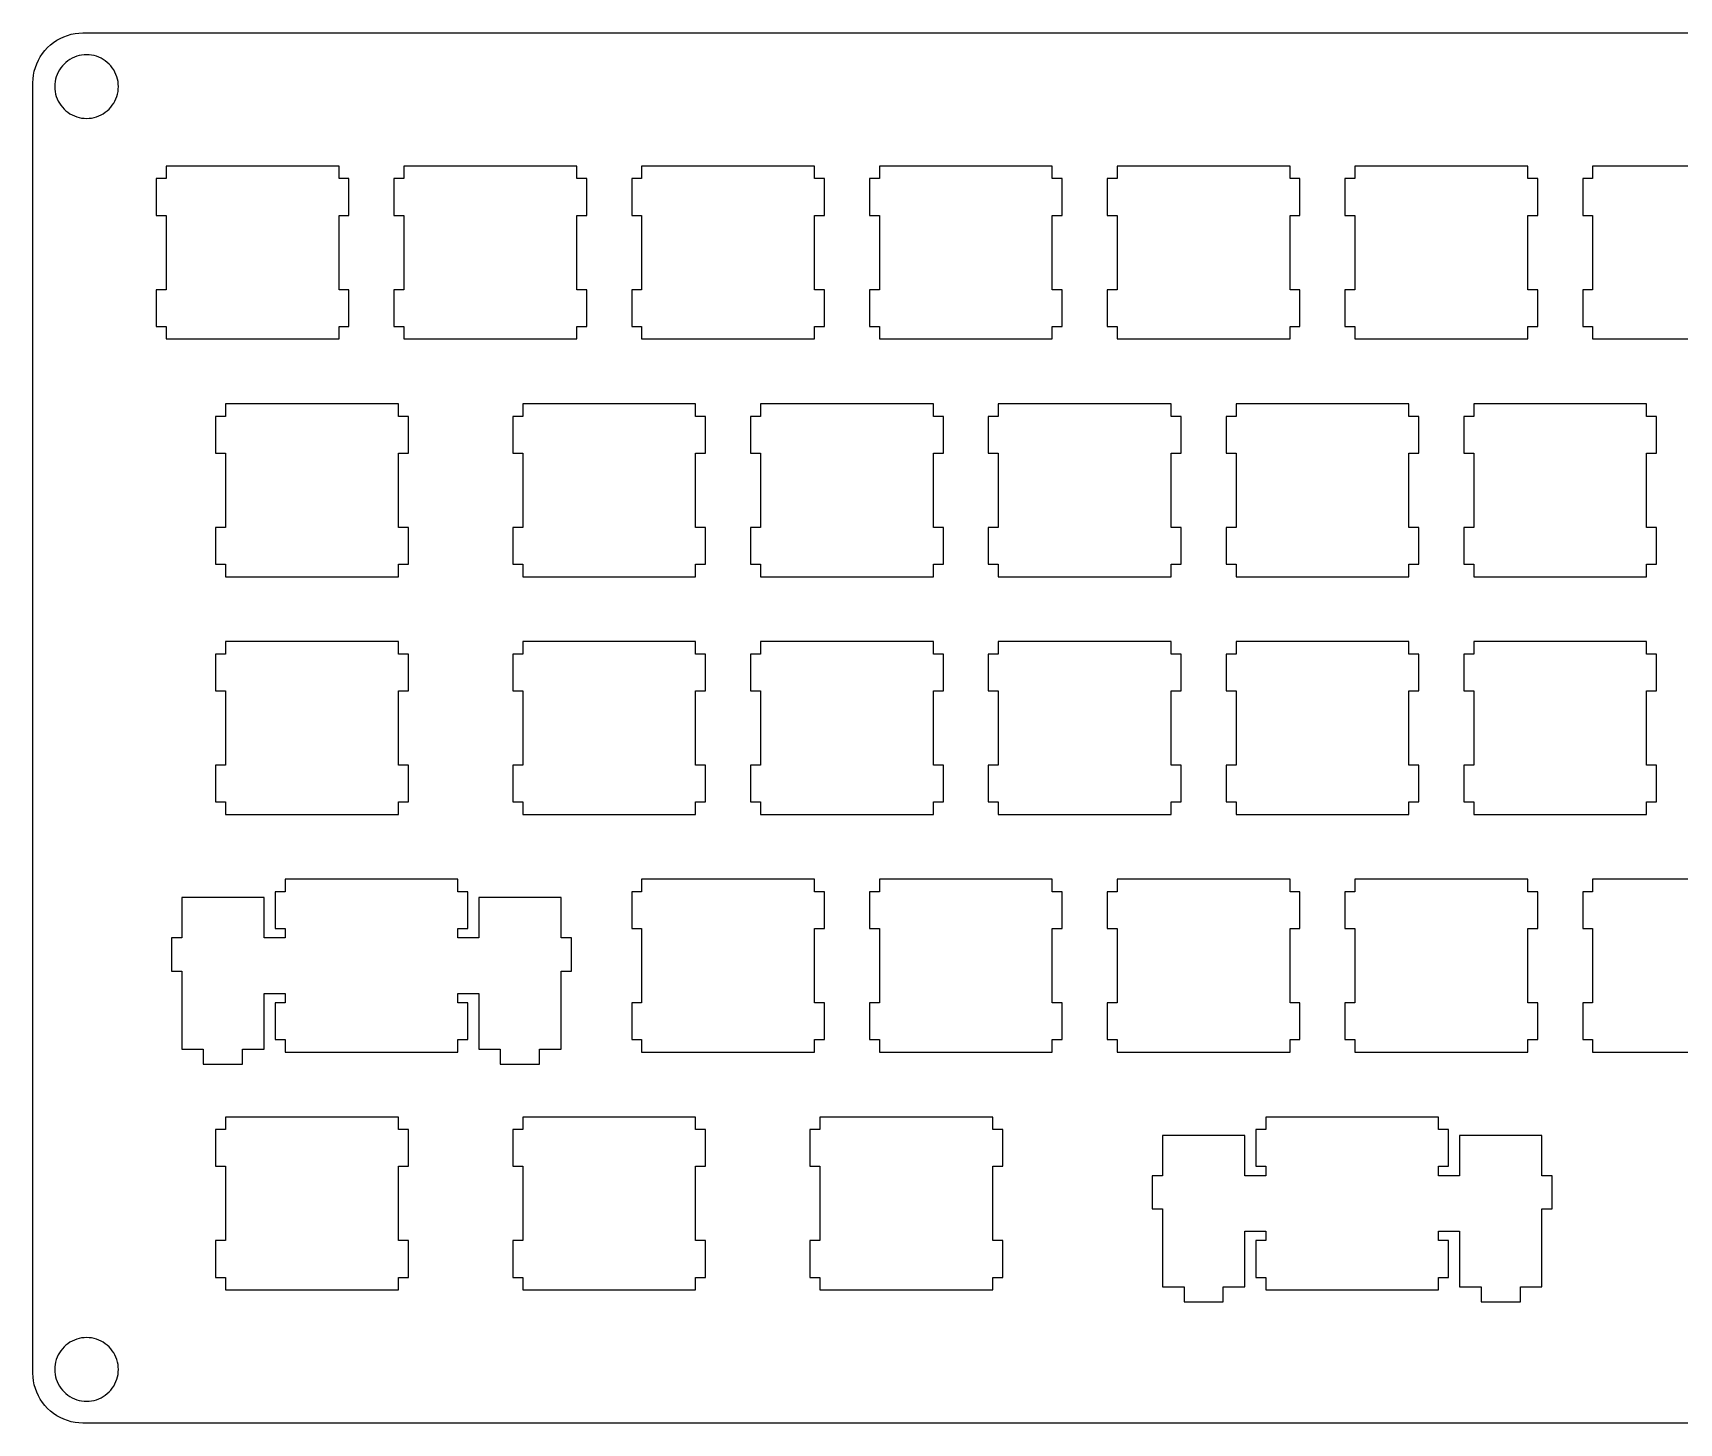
# Model space of a CAD drawing. Extents: x 0 to 264, y 0 to 112.
# Drawn here: x 0.1 to 132, y 0.1 to 111.5 of the extents above; entities that cross this region are included whole.
import ezdxf

# ---------------------------------------------------------------- set-up
doc = ezdxf.new("R2010")
doc.units = 0
doc.layers.get('0').update_dxf_attribs({"linetype": 'CONTINUOUS'})

msp = doc.modelspace()

# ---------------------------------------------------------------- linework, layer by layer
at = {"color": 0}
for p, q in [((1.74322, 110.736), (2.00504, 110.91)), ((2.00504, 110.91), (2.27928, 111.064)), ((2.27928, 111.064), (2.56315, 111.195)), ((2.56315, 111.195), (2.85805, 111.304)), ((2.85805, 111.304), (3.16122, 111.388)), ((3.16122, 111.388), (3.46852, 111.45)), ((3.46852, 111.45), (3.78135, 111.487)), ((3.78135, 111.487), (4.09416, 111.5)), ((4.09416, 111.5), (259.895, 111.499)), ((0.52917, 109.314), (0.68351, 109.589)), ((0.68351, 109.589), (0.85714, 109.85)), ((0.85714, 109.85), (1.05282, 110.097)), ((1.05282, 110.097), (1.26642, 110.327)), ((1.26642, 110.327), (1.49655, 110.541)), ((1.49655, 110.541), (1.74322, 110.736)), ((3.41753, 109.555), (3.23564, 109.472)), ((3.60634, 109.624), (3.41753, 109.555)), ((3.79924, 109.679), (3.60634, 109.624)), ((3.99493, 109.72), (3.79924, 109.679)), ((4.19336, 109.741), (3.99493, 109.72)), ((4.39318, 109.75), (4.19336, 109.741)), ((4.59437, 109.741), (4.39318, 109.75)), ((4.7928, 109.72), (4.59437, 109.741)), ((4.98849, 109.679), (4.7928, 109.72)), ((5.18142, 109.624), (4.98849, 109.679)), ((5.37023, 109.555), (5.18142, 109.624)), ((5.55212, 109.472), (5.37023, 109.555)), ((0.14332, 108.125), (0.20533, 108.432)), ((0.20533, 108.432), (0.28939, 108.736)), ((0.28939, 108.736), (0.39825, 109.031)), ((0.39825, 109.031), (0.52917, 109.314)), ((2.03812, 108.176), (1.96922, 107.987)), ((2.12218, 108.358), (2.03812, 108.176)), ((2.22002, 108.531), (2.12218, 108.358)), ((2.33026, 108.698), (2.22002, 108.531)), ((2.45429, 108.855), (2.33026, 108.698)), ((2.59071, 109.003), (2.45429, 108.855)), ((2.73816, 109.139), (2.59071, 109.003)), ((2.89526, 109.263), (2.73816, 109.139)), ((3.062, 109.373), (2.89526, 109.263)), ((3.23564, 109.472), (3.062, 109.373)), ((5.72576, 109.373), (5.55212, 109.472)), ((5.89248, 109.263), (5.72576, 109.373)), ((6.04957, 109.139), (5.89248, 109.263)), ((6.19704, 109.003), (6.04957, 109.139)), ((6.33208, 108.855), (6.19704, 109.003)), ((6.45612, 108.698), (6.33208, 108.855)), ((6.56773, 108.531), (6.45612, 108.698)), ((6.66556, 108.358), (6.56773, 108.531)), ((6.74963, 108.176), (6.66556, 108.358)), ((6.81852, 107.987), (6.74963, 108.176)), ((0.09371, 4.09829), (0.09508, 107.5)), ((0.09508, 107.5), (0.10611, 107.812)), ((0.10611, 107.812), (0.14332, 108.125)), ((1.85208, 107.4), (1.84381, 107.2)), ((1.84381, 107.2), (1.85208, 106.999)), ((1.87413, 107.599), (1.85208, 107.4)), ((1.85208, 106.999), (1.87413, 106.801)), ((1.91409, 107.794), (1.87413, 107.599)), ((1.96922, 107.987), (1.91409, 107.794)), ((6.87366, 107.794), (6.81852, 107.987)), ((6.91226, 107.599), (6.87366, 107.794)), ((6.93568, 107.4), (6.91226, 107.599)), ((6.91226, 106.801), (6.93568, 106.999)), ((6.94394, 107.2), (6.93568, 107.4)), ((6.93568, 106.999), (6.94394, 107.2)), ((1.87413, 106.801), (1.91409, 106.605)), ((1.91409, 106.605), (1.96922, 106.412)), ((1.96922, 106.412), (2.03812, 106.223)), ((2.03812, 106.223), (2.12218, 106.041)), ((2.12218, 106.041), (2.22002, 105.868)), ((2.22002, 105.868), (2.33026, 105.701)), ((2.33026, 105.701), (2.45429, 105.544)), ((2.45429, 105.544), (2.59071, 105.397)), ((6.19704, 105.397), (6.33208, 105.544)), ((6.33208, 105.544), (6.45612, 105.701)), ((6.45612, 105.701), (6.56773, 105.868)), ((6.56773, 105.868), (6.66556, 106.041)), ((6.66556, 106.041), (6.74963, 106.223)), ((6.74963, 106.223), (6.81852, 106.412)), ((6.81852, 106.412), (6.87366, 106.605)), ((6.87366, 106.605), (6.91226, 106.801)), ((2.59071, 105.397), (2.73816, 105.261)), ((2.73816, 105.261), (2.89526, 105.137)), ((2.89526, 105.137), (3.062, 105.026)), ((3.062, 105.026), (3.23564, 104.928)), ((3.23564, 104.928), (3.41753, 104.844)), ((3.41753, 104.844), (3.60634, 104.775)), ((3.60634, 104.775), (3.79924, 104.72)), ((3.79924, 104.72), (3.99493, 104.681)), ((3.99493, 104.681), (4.19336, 104.658)), ((4.19336, 104.658), (4.39318, 104.65)), ((4.39318, 104.65), (4.59437, 104.658)), ((4.59437, 104.658), (4.7928, 104.681)), ((4.7928, 104.681), (4.98849, 104.72)), ((4.98849, 104.72), (5.18142, 104.775)), ((5.18142, 104.775), (5.37023, 104.844)), ((5.37023, 104.844), (5.55212, 104.928)), ((5.55212, 104.928), (5.72576, 105.026)), ((5.72576, 105.026), (5.89248, 105.137)), ((5.89248, 105.137), (6.04957, 105.261)), ((6.04957, 105.261), (6.19704, 105.397)), ((10.7694, 100.824), (10.7694, 99.8238)), ((24.62, 100.824), (10.7694, 100.824)), ((24.62, 99.8238), (24.62, 100.824)), ((29.8194, 100.824), (29.8194, 99.8238)), ((43.67, 100.824), (29.8194, 100.824)), ((43.67, 99.8238), (43.67, 100.824)), ((48.8692, 100.824), (48.8692, 99.8238)), ((62.72, 100.824), (48.8692, 100.824)), ((62.72, 99.8238), (62.72, 100.824)), ((67.9192, 100.824), (67.9192, 99.8238)), ((81.77, 100.824), (67.9192, 100.824)), ((81.77, 99.8238), (81.77, 100.824)), ((86.9692, 100.824), (86.9692, 99.8238)), ((100.82, 100.824), (86.9692, 100.824)), ((100.82, 99.8238), (100.82, 100.824)), ((106.019, 100.824), (106.019, 99.8238)), ((119.869, 100.824), (106.019, 100.824)), ((119.869, 99.8238), (119.869, 100.824)), ((125.069, 100.824), (125.069, 99.8238)), ((138.92, 100.824), (125.069, 100.824)), ((10.7694, 99.8238), (9.9701, 99.8238)), ((9.9701, 99.8238), (9.9701, 96.8735)), ((25.4193, 99.8238), (24.62, 99.8238)), ((25.4193, 96.8735), (25.4193, 99.8238)), ((29.8194, 99.8238), (29.0201, 99.8238)), ((29.0201, 99.8238), (29.0201, 96.8735)), ((44.4694, 99.8238), (43.67, 99.8238)), ((44.4694, 96.8735), (44.4694, 99.8238)), ((48.8692, 99.8238), (48.0702, 99.8238)), ((48.0702, 99.8238), (48.0702, 96.8735)), ((63.5194, 99.8238), (62.72, 99.8238)), ((63.5194, 96.8735), (63.5194, 99.8238)), ((67.9192, 99.8238), (67.1202, 99.8238)), ((67.1202, 99.8238), (67.1202, 96.8735)), ((82.5694, 99.8238), (81.77, 99.8238)), ((82.5694, 96.8735), (82.5694, 99.8238)), ((86.9692, 99.8238), (86.1702, 99.8238)), ((86.1702, 99.8238), (86.1702, 96.8735)), ((101.619, 99.8238), (100.82, 99.8238)), ((101.619, 96.8735), (101.619, 99.8238)), ((106.019, 99.8238), (105.22, 99.8238)), ((105.22, 99.8238), (105.22, 96.8735)), ((120.669, 99.8238), (119.869, 99.8238)), ((120.669, 96.8735), (120.669, 99.8238)), ((125.069, 99.8238), (124.27, 99.8238)), ((124.27, 99.8238), (124.27, 96.8735)), ((9.9701, 96.8735), (10.7694, 96.8735)), ((10.7694, 96.8735), (10.7694, 90.9242)), ((24.62, 90.9242), (24.62, 96.8735)), ((24.62, 96.8735), (25.4193, 96.8735)), ((29.0201, 96.8735), (29.8194, 96.8735)), ((29.8194, 96.8735), (29.8194, 90.9242)), ((43.67, 90.9242), (43.67, 96.8735)), ((43.67, 96.8735), (44.4694, 96.8735)), ((48.0702, 96.8735), (48.8692, 96.8735)), ((48.8692, 96.8735), (48.8692, 90.9242)), ((62.72, 90.9242), (62.72, 96.8735)), ((62.72, 96.8735), (63.5194, 96.8735)), ((67.1202, 96.8735), (67.9192, 96.8735)), ((67.9192, 96.8735), (67.9192, 90.9242)), ((81.77, 90.9242), (81.77, 96.8735)), ((81.77, 96.8735), (82.5694, 96.8735)), ((86.1702, 96.8735), (86.9692, 96.8735)), ((86.9692, 96.8735), (86.9692, 90.9242)), ((100.82, 90.9242), (100.82, 96.8735)), ((100.82, 96.8735), (101.619, 96.8735)), ((105.22, 96.8735), (106.019, 96.8735)), ((106.019, 96.8735), (106.019, 90.9242)), ((119.869, 90.9242), (119.869, 96.8735)), ((119.869, 96.8735), (120.669, 96.8735)), ((124.27, 96.8735), (125.069, 96.8735)), ((125.069, 96.8735), (125.069, 90.9242)), ((10.7694, 90.9242), (9.9701, 90.9242)), ((9.9701, 90.9242), (9.9701, 87.974)), ((25.4193, 90.9242), (24.62, 90.9242)), ((25.4193, 87.974), (25.4193, 90.9242)), ((29.8194, 90.9242), (29.0201, 90.9242)), ((29.0201, 90.9242), (29.0201, 87.974)), ((44.4694, 90.9242), (43.67, 90.9242)), ((44.4694, 87.974), (44.4694, 90.9242)), ((48.8692, 90.9242), (48.0702, 90.9242)), ((48.0702, 90.9242), (48.0702, 87.974)), ((63.5194, 90.9242), (62.72, 90.9242)), ((63.5194, 87.974), (63.5194, 90.9242)), ((67.9192, 90.9242), (67.1202, 90.9242)), ((67.1202, 90.9242), (67.1202, 87.974)), ((82.5694, 90.9242), (81.77, 90.9242)), ((82.5694, 87.974), (82.5694, 90.9242)), ((86.9692, 90.9242), (86.1702, 90.9242)), ((86.1702, 90.9242), (86.1702, 87.974)), ((101.619, 90.9242), (100.82, 90.9242)), ((101.619, 87.974), (101.619, 90.9242)), ((106.019, 90.9242), (105.22, 90.9242)), ((105.22, 90.9242), (105.22, 87.974)), ((120.669, 90.9242), (119.869, 90.9242)), ((120.669, 87.974), (120.669, 90.9242)), ((125.069, 90.9242), (124.27, 90.9242)), ((124.27, 90.9242), (124.27, 87.974)), ((9.9701, 87.974), (10.7694, 87.974)), ((10.7694, 87.974), (10.7694, 86.9735)), ((24.62, 86.9735), (24.62, 87.974)), ((24.62, 87.974), (25.4193, 87.974)), ((29.0201, 87.974), (29.8194, 87.974)), ((29.8194, 87.974), (29.8194, 86.9735)), ((43.67, 86.9735), (43.67, 87.974)), ((43.67, 87.974), (44.4694, 87.974)), ((48.0702, 87.974), (48.8692, 87.974)), ((48.8692, 87.974), (48.8692, 86.9735)), ((62.72, 86.9735), (62.72, 87.974)), ((62.72, 87.974), (63.5194, 87.974)), ((67.1202, 87.974), (67.9192, 87.974)), ((67.9192, 87.974), (67.9192, 86.9735)), ((81.77, 86.9735), (81.77, 87.974)), ((81.77, 87.974), (82.5694, 87.974)), ((86.1702, 87.974), (86.9692, 87.974)), ((86.9692, 87.974), (86.9692, 86.9735)), ((100.82, 86.9735), (100.82, 87.974)), ((100.82, 87.974), (101.619, 87.974)), ((105.22, 87.974), (106.019, 87.974)), ((106.019, 87.974), (106.019, 86.9735)), ((119.869, 86.9735), (119.869, 87.974)), ((119.869, 87.974), (120.669, 87.974)), ((124.27, 87.974), (125.069, 87.974)), ((125.069, 87.974), (125.069, 86.9735)), ((10.7694, 86.9735), (24.62, 86.9735)), ((29.8194, 86.9735), (43.67, 86.9735)), ((48.8692, 86.9735), (62.72, 86.9735)), ((67.9192, 86.9735), (81.77, 86.9735)), ((86.9692, 86.9735), (100.82, 86.9735)), ((106.019, 86.9735), (119.869, 86.9735)), ((125.069, 86.9735), (138.92, 86.9735)), ((15.5319, 80.7738), (14.7312, 80.7738)), ((14.7312, 80.7738), (14.7312, 77.8235)), ((15.5319, 81.7742), (15.5319, 80.7738)), ((29.3812, 81.7742), (15.5319, 81.7742)), ((29.3812, 80.7738), (29.3812, 81.7742)), ((30.1818, 80.7738), (29.3812, 80.7738)), ((30.1818, 77.8235), (30.1818, 80.7738)), ((39.3442, 80.7738), (38.5438, 80.7738)), ((38.5438, 80.7738), (38.5438, 77.8235)), ((39.3442, 81.7742), (39.3442, 80.7738)), ((53.1936, 81.7742), (39.3442, 81.7742)), ((53.1936, 80.7738), (53.1936, 81.7742)), ((53.9944, 80.7738), (53.1936, 80.7738)), ((53.9944, 77.8235), (53.9944, 80.7738)), ((58.3942, 80.7738), (57.5938, 80.7738)), ((57.5938, 80.7738), (57.5938, 77.8235)), ((58.3942, 81.7742), (58.3942, 80.7738)), ((72.2436, 81.7742), (58.3942, 81.7742)), ((72.2436, 80.7738), (72.2436, 81.7742)), ((73.0444, 80.7738), (72.2436, 80.7738)), ((73.0444, 77.8235), (73.0444, 80.7738)), ((77.4442, 80.7738), (76.6452, 80.7738)), ((76.6452, 80.7738), (76.6452, 77.8235)), ((77.4442, 81.7742), (77.4442, 80.7738)), ((91.2936, 81.7742), (77.4442, 81.7742)), ((91.2936, 80.7738), (91.2936, 81.7742)), ((92.0944, 80.7738), (91.2936, 80.7738)), ((92.0944, 77.8235), (92.0944, 80.7738)), ((96.4943, 80.7738), (95.6952, 80.7738)), ((95.6952, 80.7738), (95.6952, 77.8235)), ((96.4943, 81.7742), (96.4943, 80.7738)), ((110.344, 81.7742), (96.4943, 81.7742)), ((110.344, 80.7738), (110.344, 81.7742)), ((111.144, 80.7738), (110.344, 80.7738)), ((111.144, 77.8235), (111.144, 80.7738)), ((115.544, 80.7738), (114.744, 80.7738)), ((114.744, 80.7738), (114.744, 77.8235)), ((115.544, 81.7742), (115.544, 80.7738)), ((129.394, 81.7742), (115.544, 81.7742)), ((129.394, 80.7738), (129.394, 81.7742)), ((130.194, 80.7738), (129.394, 80.7738)), ((130.194, 77.8235), (130.194, 80.7738)), ((14.7312, 77.8235), (15.5319, 77.8235)), ((15.5319, 77.8235), (15.5319, 71.8742)), ((29.3812, 71.8742), (29.3812, 77.8235)), ((29.3812, 77.8235), (30.1818, 77.8235)), ((38.5438, 77.8235), (39.3442, 77.8235)), ((39.3442, 77.8235), (39.3442, 71.8742)), ((53.1936, 71.8742), (53.1936, 77.8235)), ((53.1936, 77.8235), (53.9944, 77.8235)), ((57.5938, 77.8235), (58.3942, 77.8235)), ((58.3942, 77.8235), (58.3942, 71.8742)), ((72.2436, 71.8742), (72.2436, 77.8235)), ((72.2436, 77.8235), (73.0444, 77.8235)), ((76.6452, 77.8235), (77.4442, 77.8235)), ((77.4442, 77.8235), (77.4442, 71.8742)), ((91.2936, 71.8742), (91.2936, 77.8235)), ((91.2936, 77.8235), (92.0944, 77.8235)), ((95.6952, 77.8235), (96.4943, 77.8235)), ((96.4943, 77.8235), (96.4943, 71.8742)), ((110.344, 71.8742), (110.344, 77.8235)), ((110.344, 77.8235), (111.144, 77.8235)), ((114.744, 77.8235), (115.544, 77.8235)), ((115.544, 77.8235), (115.544, 71.8742)), ((129.394, 71.8742), (129.394, 77.8235)), ((129.394, 77.8235), (130.194, 77.8235)), ((15.5319, 71.8742), (14.7312, 71.8742)), ((14.7312, 71.8742), (14.7312, 68.924)), ((30.1818, 71.8742), (29.3812, 71.8742)), ((30.1818, 68.924), (30.1818, 71.8742)), ((39.3442, 71.8742), (38.5438, 71.8742)), ((38.5438, 71.8742), (38.5438, 68.924)), ((53.9944, 71.8742), (53.1936, 71.8742)), ((53.9944, 68.924), (53.9944, 71.8742)), ((58.3942, 71.8742), (57.5938, 71.8742)), ((57.5938, 71.8742), (57.5938, 68.924)), ((73.0444, 71.8742), (72.2436, 71.8742)), ((73.0444, 68.924), (73.0444, 71.8742)), ((77.4442, 71.8742), (76.6452, 71.8742)), ((76.6452, 71.8742), (76.6452, 68.924)), ((92.0944, 71.8742), (91.2936, 71.8742)), ((92.0944, 68.924), (92.0944, 71.8742)), ((96.4943, 71.8742), (95.6952, 71.8742)), ((95.6952, 71.8742), (95.6952, 68.924)), ((111.144, 71.8742), (110.344, 71.8742)), ((111.144, 68.924), (111.144, 71.8742)), ((115.544, 71.8742), (114.744, 71.8742)), ((114.744, 71.8742), (114.744, 68.924)), ((130.194, 71.8742), (129.394, 71.8742)), ((130.194, 68.924), (130.194, 71.8742)), ((14.7312, 68.924), (15.5319, 68.924)), ((15.5319, 68.924), (15.5319, 67.9235)), ((29.3812, 67.9235), (29.3812, 68.924)), ((29.3812, 68.924), (30.1818, 68.924)), ((38.5438, 68.924), (39.3442, 68.924)), ((39.3442, 68.924), (39.3442, 67.9235)), ((53.1936, 67.9235), (53.1936, 68.924)), ((53.1936, 68.924), (53.9944, 68.924)), ((57.5938, 68.924), (58.3942, 68.924)), ((58.3942, 68.924), (58.3942, 67.9235)), ((72.2436, 67.9235), (72.2436, 68.924)), ((72.2436, 68.924), (73.0444, 68.924)), ((76.6452, 68.924), (77.4442, 68.924)), ((77.4442, 68.924), (77.4442, 67.9235)), ((91.2936, 67.9235), (91.2936, 68.924)), ((91.2936, 68.924), (92.0944, 68.924)), ((95.6952, 68.924), (96.4943, 68.924)), ((96.4943, 68.924), (96.4943, 67.9235)), ((110.344, 67.9235), (110.344, 68.924)), ((110.344, 68.924), (111.144, 68.924)), ((114.744, 68.924), (115.544, 68.924)), ((115.544, 68.924), (115.544, 67.9235)), ((129.394, 67.9235), (129.394, 68.924)), ((129.394, 68.924), (130.194, 68.924)), ((15.5319, 67.9235), (29.3812, 67.9235)), ((39.3442, 67.9235), (53.1936, 67.9235)), ((58.3942, 67.9235), (72.2436, 67.9235)), ((77.4442, 67.9235), (91.2936, 67.9235)), ((96.4943, 67.9235), (110.344, 67.9235)), ((115.544, 67.9235), (129.394, 67.9235)), ((15.5319, 62.7242), (15.5319, 61.7238)), ((29.3812, 62.7242), (15.5319, 62.7242)), ((29.3812, 61.7238), (29.3812, 62.7242)), ((39.3442, 62.7242), (39.3442, 61.7238)), ((53.1936, 62.7242), (39.3442, 62.7242)), ((53.1936, 61.7238), (53.1936, 62.7242)), ((58.3942, 62.7242), (58.3942, 61.7238)), ((72.2436, 62.7242), (58.3942, 62.7242)), ((72.2436, 61.7238), (72.2436, 62.7242)), ((77.4442, 62.7242), (77.4442, 61.7238)), ((91.2936, 62.7242), (77.4442, 62.7242)), ((91.2936, 61.7238), (91.2936, 62.7242)), ((96.4943, 62.7242), (96.4943, 61.7238)), ((110.344, 62.7242), (96.4943, 62.7242)), ((110.344, 61.7238), (110.344, 62.7242)), ((115.544, 62.7242), (115.544, 61.7238)), ((129.394, 62.7242), (115.544, 62.7242)), ((129.394, 61.7238), (129.394, 62.7242)), ((15.5319, 61.7238), (14.7312, 61.7238)), ((14.7312, 61.7238), (14.7312, 58.7735)), ((30.1818, 61.7238), (29.3812, 61.7238)), ((30.1818, 58.7735), (30.1818, 61.7238)), ((39.3442, 61.7238), (38.5438, 61.7238)), ((38.5438, 61.7238), (38.5438, 58.7735)), ((53.9944, 61.7238), (53.1936, 61.7238)), ((53.9944, 58.7735), (53.9944, 61.7238)), ((58.3942, 61.7238), (57.5938, 61.7238)), ((57.5938, 61.7238), (57.5938, 58.7735)), ((73.0444, 61.7238), (72.2436, 61.7238)), ((73.0444, 58.7735), (73.0444, 61.7238)), ((77.4442, 61.7238), (76.6452, 61.7238)), ((76.6452, 61.7238), (76.6452, 58.7735)), ((92.0944, 61.7238), (91.2936, 61.7238)), ((92.0944, 58.7735), (92.0944, 61.7238)), ((96.4943, 61.7238), (95.6952, 61.7238)), ((95.6952, 61.7238), (95.6952, 58.7735)), ((111.144, 61.7238), (110.344, 61.7238)), ((111.144, 58.7735), (111.144, 61.7238)), ((115.544, 61.7238), (114.744, 61.7238)), ((114.744, 61.7238), (114.744, 58.7735)), ((130.194, 61.7238), (129.394, 61.7238)), ((130.194, 58.7735), (130.194, 61.7238)), ((14.7312, 58.7735), (15.5319, 58.7735)), ((15.5319, 58.7735), (15.5319, 52.8242)), ((29.3812, 52.8242), (29.3812, 58.7735)), ((29.3812, 58.7735), (30.1818, 58.7735)), ((38.5438, 58.7735), (39.3442, 58.7735)), ((39.3442, 58.7735), (39.3442, 52.8242)), ((53.1936, 52.8242), (53.1936, 58.7735)), ((53.1936, 58.7735), (53.9944, 58.7735)), ((57.5938, 58.7735), (58.3942, 58.7735)), ((58.3942, 58.7735), (58.3942, 52.8242)), ((72.2436, 52.8242), (72.2436, 58.7735)), ((72.2436, 58.7735), (73.0444, 58.7735)), ((76.6452, 58.7735), (77.4442, 58.7735)), ((77.4442, 58.7735), (77.4442, 52.8242)), ((91.2936, 52.8242), (91.2936, 58.7735)), ((91.2936, 58.7735), (92.0944, 58.7735)), ((95.6952, 58.7735), (96.4943, 58.7735)), ((96.4943, 58.7735), (96.4943, 52.8242)), ((110.344, 52.8242), (110.344, 58.7735)), ((110.344, 58.7735), (111.144, 58.7735)), ((114.744, 58.7735), (115.544, 58.7735)), ((115.544, 58.7735), (115.544, 52.8242)), ((129.394, 52.8242), (129.394, 58.7735)), ((129.394, 58.7735), (130.194, 58.7735)), ((15.5319, 52.8242), (14.7312, 52.8242)), ((14.7312, 52.8242), (14.7312, 49.874)), ((30.1818, 52.8242), (29.3812, 52.8242)), ((30.1818, 49.874), (30.1818, 52.8242)), ((39.3442, 52.8242), (38.5438, 52.8242)), ((38.5438, 52.8242), (38.5438, 49.874)), ((53.9944, 52.8242), (53.1936, 52.8242)), ((53.9944, 49.874), (53.9944, 52.8242)), ((58.3942, 52.8242), (57.5938, 52.8242)), ((57.5938, 52.8242), (57.5938, 49.874)), ((73.0444, 52.8242), (72.2436, 52.8242)), ((73.0444, 49.874), (73.0444, 52.8242)), ((77.4442, 52.8242), (76.6452, 52.8242)), ((76.6452, 52.8242), (76.6452, 49.874)), ((92.0944, 52.8242), (91.2936, 52.8242)), ((92.0944, 49.874), (92.0944, 52.8242)), ((96.4943, 52.8242), (95.6952, 52.8242)), ((95.6952, 52.8242), (95.6952, 49.874)), ((111.144, 52.8242), (110.344, 52.8242)), ((111.144, 49.874), (111.144, 52.8242)), ((115.544, 52.8242), (114.744, 52.8242)), ((114.744, 52.8242), (114.744, 49.874)), ((130.194, 52.8242), (129.394, 52.8242)), ((130.194, 49.874), (130.194, 52.8242)), ((14.7312, 49.874), (15.5319, 49.874)), ((15.5319, 49.874), (15.5319, 48.8735)), ((15.5319, 48.8735), (29.3812, 48.8735)), ((29.3812, 48.8735), (29.3812, 49.874)), ((29.3812, 49.874), (30.1818, 49.874)), ((38.5438, 49.874), (39.3442, 49.874)), ((39.3442, 49.874), (39.3442, 48.8735)), ((39.3442, 48.8735), (53.1936, 48.8735)), ((53.1936, 48.8735), (53.1936, 49.874)), ((53.1936, 49.874), (53.9944, 49.874)), ((57.5938, 49.874), (58.3942, 49.874)), ((58.3942, 49.874), (58.3942, 48.8735)), ((58.3942, 48.8735), (72.2436, 48.8735)), ((72.2436, 48.8735), (72.2436, 49.874)), ((72.2436, 49.874), (73.0444, 49.874)), ((76.6452, 49.874), (77.4442, 49.874)), ((77.4442, 49.874), (77.4442, 48.8735)), ((77.4442, 48.8735), (91.2936, 48.8735)), ((91.2936, 48.8735), (91.2936, 49.874)), ((91.2936, 49.874), (92.0944, 49.874)), ((95.6952, 49.874), (96.4943, 49.874)), ((96.4943, 49.874), (96.4943, 48.8735)), ((96.4943, 48.8735), (110.344, 48.8735)), ((110.344, 48.8735), (110.344, 49.874)), ((110.344, 49.874), (111.144, 49.874)), ((114.744, 49.874), (115.544, 49.874)), ((115.544, 49.874), (115.544, 48.8735)), ((115.544, 48.8735), (129.394, 48.8735)), ((129.394, 48.8735), (129.394, 49.874)), ((129.394, 49.874), (130.194, 49.874)), ((20.2944, 43.6742), (20.2944, 42.6738)), ((34.145, 43.6742), (20.2944, 43.6742)), ((34.145, 42.6738), (34.145, 43.6742)), ((48.8692, 43.6742), (48.8692, 42.6738)), ((62.72, 43.6742), (48.8692, 43.6742)), ((62.72, 42.6738), (62.72, 43.6742)), ((67.9192, 43.6742), (67.9192, 42.6738)), ((81.77, 43.6742), (67.9192, 43.6742)), ((81.77, 42.6738), (81.77, 43.6742)), ((86.9692, 43.6742), (86.9692, 42.6738)), ((100.82, 43.6742), (86.9692, 43.6742)), ((100.82, 42.6738), (100.82, 43.6742)), ((106.019, 43.6742), (106.019, 42.6738)), ((119.869, 43.6742), (106.019, 43.6742)), ((119.869, 42.6738), (119.869, 43.6742)), ((125.069, 43.6742), (125.069, 42.6738)), ((138.92, 43.6742), (125.069, 43.6742)), ((20.2944, 42.6738), (19.4951, 42.6738)), ((19.4951, 42.6738), (19.4951, 39.7235)), ((34.9443, 42.6738), (34.145, 42.6738)), ((34.9443, 39.7235), (34.9443, 42.6738)), ((48.8692, 42.6738), (48.0702, 42.6738)), ((48.0702, 42.6738), (48.0702, 39.7235)), ((63.5194, 42.6738), (62.72, 42.6738)), ((63.5194, 39.7235), (63.5194, 42.6738)), ((67.9192, 42.6738), (67.1202, 42.6738)), ((67.1202, 42.6738), (67.1202, 39.7235)), ((82.5694, 42.6738), (81.77, 42.6738)), ((82.5694, 39.7235), (82.5694, 42.6738)), ((86.9692, 42.6738), (86.1702, 42.6738)), ((86.1702, 42.6738), (86.1702, 39.7235)), ((101.619, 42.6738), (100.82, 42.6738)), ((101.619, 39.7235), (101.619, 42.6738)), ((106.019, 42.6738), (105.22, 42.6738)), ((105.22, 42.6738), (105.22, 39.7235)), ((120.669, 42.6738), (119.869, 42.6738)), ((120.669, 39.7235), (120.669, 42.6738)), ((125.069, 42.6738), (124.27, 42.6738)), ((124.27, 42.6738), (124.27, 39.7235)), ((18.6201, 42.2039), (12.0192, 42.2039)), ((12.0192, 42.2039), (12.0192, 38.9738)), ((18.6201, 38.9738), (18.6201, 42.2039)), ((42.4201, 42.2039), (35.8193, 42.2039)), ((35.8193, 42.2039), (35.8193, 38.9738)), ((42.4201, 38.9738), (42.4201, 42.2039)), ((19.4951, 39.7235), (20.2944, 39.7235)), ((20.2944, 39.7235), (20.2944, 38.9738)), ((34.145, 38.9738), (34.145, 39.7235)), ((34.145, 39.7235), (34.9443, 39.7235)), ((48.0702, 39.7235), (48.8692, 39.7235)), ((48.8692, 39.7235), (48.8692, 33.7743)), ((62.72, 33.7743), (62.72, 39.7235)), ((62.72, 39.7235), (63.5194, 39.7235)), ((67.1202, 39.7235), (67.9192, 39.7235)), ((67.9192, 39.7235), (67.9192, 33.7743)), ((81.77, 33.7743), (81.77, 39.7235)), ((81.77, 39.7235), (82.5694, 39.7235)), ((86.1702, 39.7235), (86.9692, 39.7235)), ((86.9692, 39.7235), (86.9692, 33.7743)), ((100.82, 33.7743), (100.82, 39.7235)), ((100.82, 39.7235), (101.619, 39.7235)), ((105.22, 39.7235), (106.019, 39.7235)), ((106.019, 39.7235), (106.019, 33.7743)), ((119.869, 33.7743), (119.869, 39.7235)), ((119.869, 39.7235), (120.669, 39.7235)), ((124.27, 39.7235), (125.069, 39.7235)), ((125.069, 39.7235), (125.069, 33.7743)), ((12.0192, 38.9738), (11.1938, 38.9738)), ((11.1938, 38.9738), (11.1938, 36.3238)), ((20.2944, 38.9738), (18.6201, 38.9738)), ((35.8193, 38.9738), (34.145, 38.9738)), ((43.2442, 38.9738), (42.4201, 38.9738)), ((43.2442, 36.3238), (43.2442, 38.9738)), ((11.1938, 36.3238), (12.0192, 36.3238)), ((12.0192, 36.3238), (12.0192, 30.0536)), ((42.4201, 30.0536), (42.4201, 36.3238)), ((42.4201, 36.3238), (43.2442, 36.3238)), ((18.6201, 30.0536), (18.6201, 34.524)), ((18.6201, 34.524), (20.2944, 34.524)), ((20.2944, 34.524), (20.2944, 33.7743)), ((34.145, 33.7743), (34.145, 34.524)), ((34.145, 34.524), (35.8193, 34.524)), ((35.8193, 34.524), (35.8193, 30.0536)), ((20.2944, 33.7743), (19.4951, 33.7743)), ((19.4951, 33.7743), (19.4951, 30.824)), ((34.9443, 33.7743), (34.145, 33.7743)), ((34.9443, 30.824), (34.9443, 33.7743)), ((48.8692, 33.7743), (48.0702, 33.7743)), ((48.0702, 33.7743), (48.0702, 30.824)), ((63.5194, 33.7743), (62.72, 33.7743)), ((63.5194, 30.824), (63.5194, 33.7743)), ((67.9192, 33.7743), (67.1202, 33.7743)), ((67.1202, 33.7743), (67.1202, 30.824)), ((82.5694, 33.7743), (81.77, 33.7743)), ((82.5694, 30.824), (82.5694, 33.7743)), ((86.9692, 33.7743), (86.1702, 33.7743)), ((86.1702, 33.7743), (86.1702, 30.824)), ((101.619, 33.7743), (100.82, 33.7743)), ((101.619, 30.824), (101.619, 33.7743)), ((106.019, 33.7743), (105.22, 33.7743)), ((105.22, 33.7743), (105.22, 30.824)), ((120.669, 33.7743), (119.869, 33.7743)), ((120.669, 30.824), (120.669, 33.7743)), ((125.069, 33.7743), (124.27, 33.7743)), ((124.27, 33.7743), (124.27, 30.824)), ((19.4951, 30.824), (20.2944, 30.824)), ((20.2944, 30.824), (20.2944, 29.8235)), ((34.145, 29.8235), (34.145, 30.824)), ((34.145, 30.824), (34.9443, 30.824)), ((48.0702, 30.824), (48.8692, 30.824)), ((48.8692, 30.824), (48.8692, 29.8235)), ((62.72, 29.8235), (62.72, 30.824)), ((62.72, 30.824), (63.5194, 30.824)), ((67.1202, 30.824), (67.9192, 30.824)), ((67.9192, 30.824), (67.9192, 29.8235)), ((81.77, 29.8235), (81.77, 30.824)), ((81.77, 30.824), (82.5694, 30.824)), ((86.1702, 30.824), (86.9692, 30.824)), ((86.9692, 30.824), (86.9692, 29.8235)), ((100.82, 29.8235), (100.82, 30.824)), ((100.82, 30.824), (101.619, 30.824)), ((105.22, 30.824), (106.019, 30.824)), ((106.019, 30.824), (106.019, 29.8235)), ((119.869, 29.8235), (119.869, 30.824)), ((119.869, 30.824), (120.669, 30.824)), ((124.27, 30.824), (125.069, 30.824)), ((125.069, 30.824), (125.069, 29.8235)), ((12.0192, 30.0536), (13.7445, 30.0536)), ((13.7445, 30.0536), (13.7445, 28.8534)), ((16.8947, 28.8534), (16.8947, 30.0536)), ((16.8947, 30.0536), (18.6201, 30.0536)), ((20.2944, 29.8235), (34.145, 29.8235)), ((35.8193, 30.0536), (37.5447, 30.0536)), ((37.5447, 30.0536), (37.5447, 28.8534)), ((40.6947, 28.8534), (40.6947, 30.0536)), ((40.6947, 30.0536), (42.4201, 30.0536)), ((48.8692, 29.8235), (62.72, 29.8235)), ((67.9192, 29.8235), (81.77, 29.8235)), ((86.9692, 29.8235), (100.82, 29.8235)), ((106.019, 29.8235), (119.869, 29.8235)), ((125.069, 29.8235), (138.92, 29.8235)), ((13.7445, 28.8534), (16.8947, 28.8534)), ((37.5447, 28.8534), (40.6947, 28.8534)), ((15.5319, 24.6242), (15.5319, 23.6237)), ((29.3812, 24.6242), (15.5319, 24.6242)), ((29.3812, 23.6237), (29.3812, 24.6242)), ((39.3442, 24.6242), (39.3442, 23.6237)), ((53.1936, 24.6242), (39.3442, 24.6242)), ((53.1936, 23.6237), (53.1936, 24.6242)), ((63.1567, 24.6242), (63.1567, 23.6237)), ((77.0061, 24.6242), (63.1567, 24.6242)), ((77.0061, 23.6237), (77.0061, 24.6242)), ((98.8755, 24.6242), (98.8755, 23.6237)), ((112.726, 24.6242), (98.8755, 24.6242)), ((112.726, 23.6237), (112.726, 24.6242)), ((15.5319, 23.6237), (14.7312, 23.6237)), ((14.7312, 23.6237), (14.7312, 20.6733)), ((30.1818, 23.6237), (29.3812, 23.6237)), ((30.1818, 20.6733), (30.1818, 23.6237)), ((39.3442, 23.6237), (38.5438, 23.6237)), ((38.5438, 23.6237), (38.5438, 20.6733)), ((53.9944, 23.6237), (53.1936, 23.6237)), ((53.9944, 20.6733), (53.9944, 23.6237)), ((63.1567, 23.6237), (62.3563, 23.6237)), ((62.3563, 23.6237), (62.3563, 20.6733)), ((77.8069, 23.6237), (77.0061, 23.6237)), ((77.8069, 20.6733), (77.8069, 23.6237)), ((97.2012, 23.1538), (90.6004, 23.1538)), ((90.6004, 23.1538), (90.6004, 19.9237)), ((97.2012, 19.9237), (97.2012, 23.1538)), ((98.8755, 23.6237), (98.0765, 23.6237)), ((98.0765, 23.6237), (98.0765, 20.6733)), ((113.526, 23.6237), (112.726, 23.6237)), ((113.526, 20.6733), (113.526, 23.6237)), ((121.001, 23.1538), (114.401, 23.1538)), ((114.401, 23.1538), (114.401, 19.9237)), ((121.001, 19.9237), (121.001, 23.1538)), ((14.7312, 20.6733), (15.5319, 20.6733)), ((15.5319, 20.6733), (15.5319, 14.7243)), ((29.3812, 14.7243), (29.3812, 20.6733)), ((29.3812, 20.6733), (30.1818, 20.6733)), ((38.5438, 20.6733), (39.3442, 20.6733)), ((39.3442, 20.6733), (39.3442, 14.7243)), ((53.1936, 14.7243), (53.1936, 20.6733)), ((53.1936, 20.6733), (53.9944, 20.6733)), ((62.3563, 20.6733), (63.1567, 20.6733)), ((63.1567, 20.6733), (63.1567, 14.7243)), ((77.0061, 14.7243), (77.0061, 20.6733)), ((77.0061, 20.6733), (77.8069, 20.6733)), ((90.6004, 19.9237), (89.7763, 19.9237)), ((89.7763, 19.9237), (89.7763, 17.2737)), ((98.8755, 19.9237), (97.2012, 19.9237)), ((98.0765, 20.6733), (98.8755, 20.6733)), ((98.8755, 20.6733), (98.8755, 19.9237)), ((112.726, 19.9237), (112.726, 20.6733)), ((112.726, 20.6733), (113.526, 20.6733)), ((114.401, 19.9237), (112.726, 19.9237)), ((121.825, 19.9237), (121.001, 19.9237)), ((121.825, 17.2737), (121.825, 19.9237)), ((89.7763, 17.2737), (90.6004, 17.2737)), ((90.6004, 17.2737), (90.6004, 11.005)), ((121.001, 11.005), (121.001, 17.2737)), ((121.001, 17.2737), (121.825, 17.2737)), ((15.5319, 14.7243), (14.7312, 14.7243)), ((14.7312, 14.7243), (14.7312, 11.774)), ((30.1818, 14.7243), (29.3812, 14.7243)), ((30.1818, 11.774), (30.1818, 14.7243)), ((39.3442, 14.7243), (38.5438, 14.7243)), ((38.5438, 14.7243), (38.5438, 11.774)), ((53.9944, 14.7243), (53.1936, 14.7243)), ((53.9944, 11.774), (53.9944, 14.7243)), ((63.1567, 14.7243), (62.3563, 14.7243)), ((62.3563, 14.7243), (62.3563, 11.774)), ((77.8069, 14.7243), (77.0061, 14.7243)), ((77.8069, 11.774), (77.8069, 14.7243)), ((97.2012, 11.005), (97.2012, 15.4754)), ((97.2012, 15.4754), (98.8755, 15.4754)), ((98.8755, 14.7243), (98.0765, 14.7243)), ((98.0765, 14.7243), (98.0765, 11.774)), ((98.8755, 15.4754), (98.8755, 14.7243)), ((112.726, 14.7243), (112.726, 15.4754)), ((112.726, 15.4754), (114.401, 15.4754)), ((113.526, 14.7243), (112.726, 14.7243)), ((113.526, 11.774), (113.526, 14.7243)), ((114.401, 15.4754), (114.401, 11.005)), ((14.7312, 11.774), (15.5319, 11.774)), ((15.5319, 11.774), (15.5319, 10.7735)), ((15.5319, 10.7735), (29.3812, 10.7735)), ((29.3812, 10.7735), (29.3812, 11.774)), ((29.3812, 11.774), (30.1818, 11.774)), ((38.5438, 11.774), (39.3442, 11.774)), ((39.3442, 11.774), (39.3442, 10.7735)), ((39.3442, 10.7735), (53.1936, 10.7735)), ((53.1936, 10.7735), (53.1936, 11.774)), ((53.1936, 11.774), (53.9944, 11.774)), ((62.3563, 11.774), (63.1567, 11.774)), ((63.1567, 11.774), (63.1567, 10.7735)), ((63.1567, 10.7735), (77.0061, 10.7735)), ((77.0061, 10.7735), (77.0061, 11.774)), ((77.0061, 11.774), (77.8069, 11.774)), ((90.6004, 11.005), (92.3258, 11.005)), ((92.3258, 11.005), (92.3258, 9.80338)), ((95.4761, 9.80338), (95.4761, 11.005)), ((95.4761, 11.005), (97.2012, 11.005)), ((98.0765, 11.774), (98.8755, 11.774)), ((98.8755, 11.774), (98.8755, 10.7735)), ((98.8755, 10.7735), (112.726, 10.7735)), ((112.726, 10.7735), (112.726, 11.774)), ((112.726, 11.774), (113.526, 11.774)), ((114.401, 11.005), (116.126, 11.005)), ((116.126, 11.005), (116.126, 9.80338)), ((119.276, 9.80338), (119.276, 11.005)), ((119.276, 11.005), (121.001, 11.005)), ((92.3258, 9.80338), (95.4761, 9.80338)), ((116.126, 9.80338), (119.276, 9.80338)), ((3.23564, 6.66972), (3.062, 6.57186)), ((3.41753, 6.75375), (3.23564, 6.66972)), ((3.60634, 6.82265), (3.41753, 6.75375)), ((3.79924, 6.87779), (3.60634, 6.82265)), ((3.99493, 6.91638), (3.79924, 6.87779)), ((4.19336, 6.93981), (3.99493, 6.91638)), ((4.39318, 6.94806), (4.19336, 6.93981)), ((4.59437, 6.93981), (4.39318, 6.94806)), ((4.7928, 6.91638), (4.59437, 6.93981)), ((4.98849, 6.87779), (4.7928, 6.91638)), ((5.18142, 6.82265), (4.98849, 6.87779)), ((5.37023, 6.75375), (5.18142, 6.82265)), ((5.55212, 6.66972), (5.37023, 6.75375)), ((5.72576, 6.57186), (5.55212, 6.66972)), ((2.03812, 5.37436), (1.96922, 5.18555)), ((2.12218, 5.55625), (2.03812, 5.37436)), ((2.22002, 5.72989), (2.12218, 5.55625)), ((2.33026, 5.89661), (2.22002, 5.72989)), ((2.45429, 6.05374), (2.33026, 5.89661)), ((2.59071, 6.20116), (2.45429, 6.05374)), ((2.73816, 6.33621), (2.59071, 6.20116)), ((2.89526, 6.46024), (2.73816, 6.33621)), ((3.062, 6.57186), (2.89526, 6.46024)), ((5.89248, 6.46024), (5.72576, 6.57186)), ((6.04957, 6.33621), (5.89248, 6.46024)), ((6.19704, 6.20116), (6.04957, 6.33621)), ((6.33208, 6.05374), (6.19704, 6.20116)), ((6.45612, 5.89661), (6.33208, 6.05374)), ((6.56773, 5.72989), (6.45612, 5.89661)), ((6.66556, 5.55625), (6.56773, 5.72989)), ((6.74963, 5.37436), (6.66556, 5.55625)), ((6.81852, 5.18555), (6.74963, 5.37436)), ((0.10611, 3.78548), (0.09371, 4.09829)), ((1.85208, 4.59715), (1.84381, 4.3973)), ((1.84381, 4.3973), (1.85208, 4.19749)), ((1.87413, 4.79697), (1.85208, 4.59715)), ((1.85208, 4.19749), (1.87413, 3.99905)), ((1.91409, 4.99262), (1.87413, 4.79697)), ((1.87413, 3.99905), (1.91409, 3.8034)), ((1.96922, 5.18555), (1.91409, 4.99262)), ((6.87366, 4.99262), (6.81852, 5.18555)), ((6.91226, 4.79697), (6.87366, 4.99262)), ((6.87366, 3.8034), (6.91226, 3.99905)), ((6.93568, 4.59715), (6.91226, 4.79697)), ((6.91226, 3.99905), (6.93568, 4.19749)), ((6.94394, 4.3973), (6.93568, 4.59715)), ((6.93568, 4.19749), (6.94394, 4.3973)), ((0.14332, 3.47266), (0.10611, 3.78548)), ((0.20533, 3.16536), (0.14332, 3.47266)), ((0.28939, 2.86219), (0.20533, 3.16536)), ((0.39825, 2.56728), (0.28939, 2.86219)), ((1.91409, 3.8034), (1.96922, 3.61047)), ((1.96922, 3.61047), (2.03812, 3.42167)), ((2.03812, 3.42167), (2.12218, 3.23977)), ((2.12218, 3.23977), (2.22002, 3.06614)), ((2.22002, 3.06614), (2.33026, 2.89939)), ((2.33026, 2.89939), (2.45429, 2.7423)), ((2.45429, 2.7423), (2.59071, 2.59485)), ((6.19704, 2.59485), (6.33208, 2.7423)), ((6.33208, 2.7423), (6.45612, 2.89939)), ((6.45612, 2.89939), (6.56773, 3.06614)), ((6.56773, 3.06614), (6.66556, 3.23977)), ((6.66556, 3.23977), (6.74963, 3.42167)), ((6.74963, 3.42167), (6.81852, 3.61047)), ((6.81852, 3.61047), (6.87366, 3.8034)), ((0.52917, 2.28341), (0.39825, 2.56728)), ((0.68351, 2.00918), (0.52917, 2.28341)), ((0.85714, 1.74735), (0.68351, 2.00918)), ((1.05282, 1.50068), (0.85714, 1.74735)), ((1.26642, 1.26917), (1.05282, 1.50068)), ((2.59071, 2.59485), (2.73816, 2.45842)), ((2.73816, 2.45842), (2.89526, 2.3344)), ((2.89526, 2.3344), (3.062, 2.22415)), ((3.062, 2.22415), (3.23564, 2.12631)), ((3.23564, 2.12631), (3.41753, 2.04225)), ((3.41753, 2.04225), (3.60634, 1.97335)), ((3.60634, 1.97335), (3.79924, 1.91823)), ((3.79924, 1.91823), (3.99493, 1.87827)), ((3.99493, 1.87827), (4.19336, 1.85622)), ((4.19336, 1.85622), (4.39318, 1.84795)), ((4.39318, 1.84795), (4.59437, 1.85622)), ((4.59437, 1.85622), (4.7928, 1.87827)), ((4.7928, 1.87827), (4.98849, 1.91823)), ((4.98849, 1.91823), (5.18142, 1.97335)), ((5.18142, 1.97335), (5.37023, 2.04225)), ((5.37023, 2.04225), (5.55212, 2.12631)), ((5.55212, 2.12631), (5.72576, 2.22415)), ((5.72576, 2.22415), (5.89248, 2.3344)), ((5.89248, 2.3344), (6.04957, 2.45842)), ((6.04957, 2.45842), (6.19704, 2.59485)), ((1.49655, 1.05695), (1.26642, 1.26917)), ((1.74322, 0.86128), (1.49655, 1.05695)), ((2.00504, 0.68764), (1.74322, 0.86128)), ((2.27928, 0.5333), (2.00504, 0.68764)), ((2.56315, 0.40239), (2.27928, 0.5333)), ((2.85805, 0.29352), (2.56315, 0.40239)), ((3.16122, 0.20946), (2.85805, 0.29352)), ((3.46852, 0.14745), (3.16122, 0.20946)), ((3.78135, 0.11024), (3.46852, 0.14745)), ((4.09416, 0.09784), (3.78135, 0.11024)), ((259.895, 0.09784), (4.09416, 0.09784))]:
    msp.add_line(p, q, dxfattribs=at)

doc.saveas('drawing.dxf')
